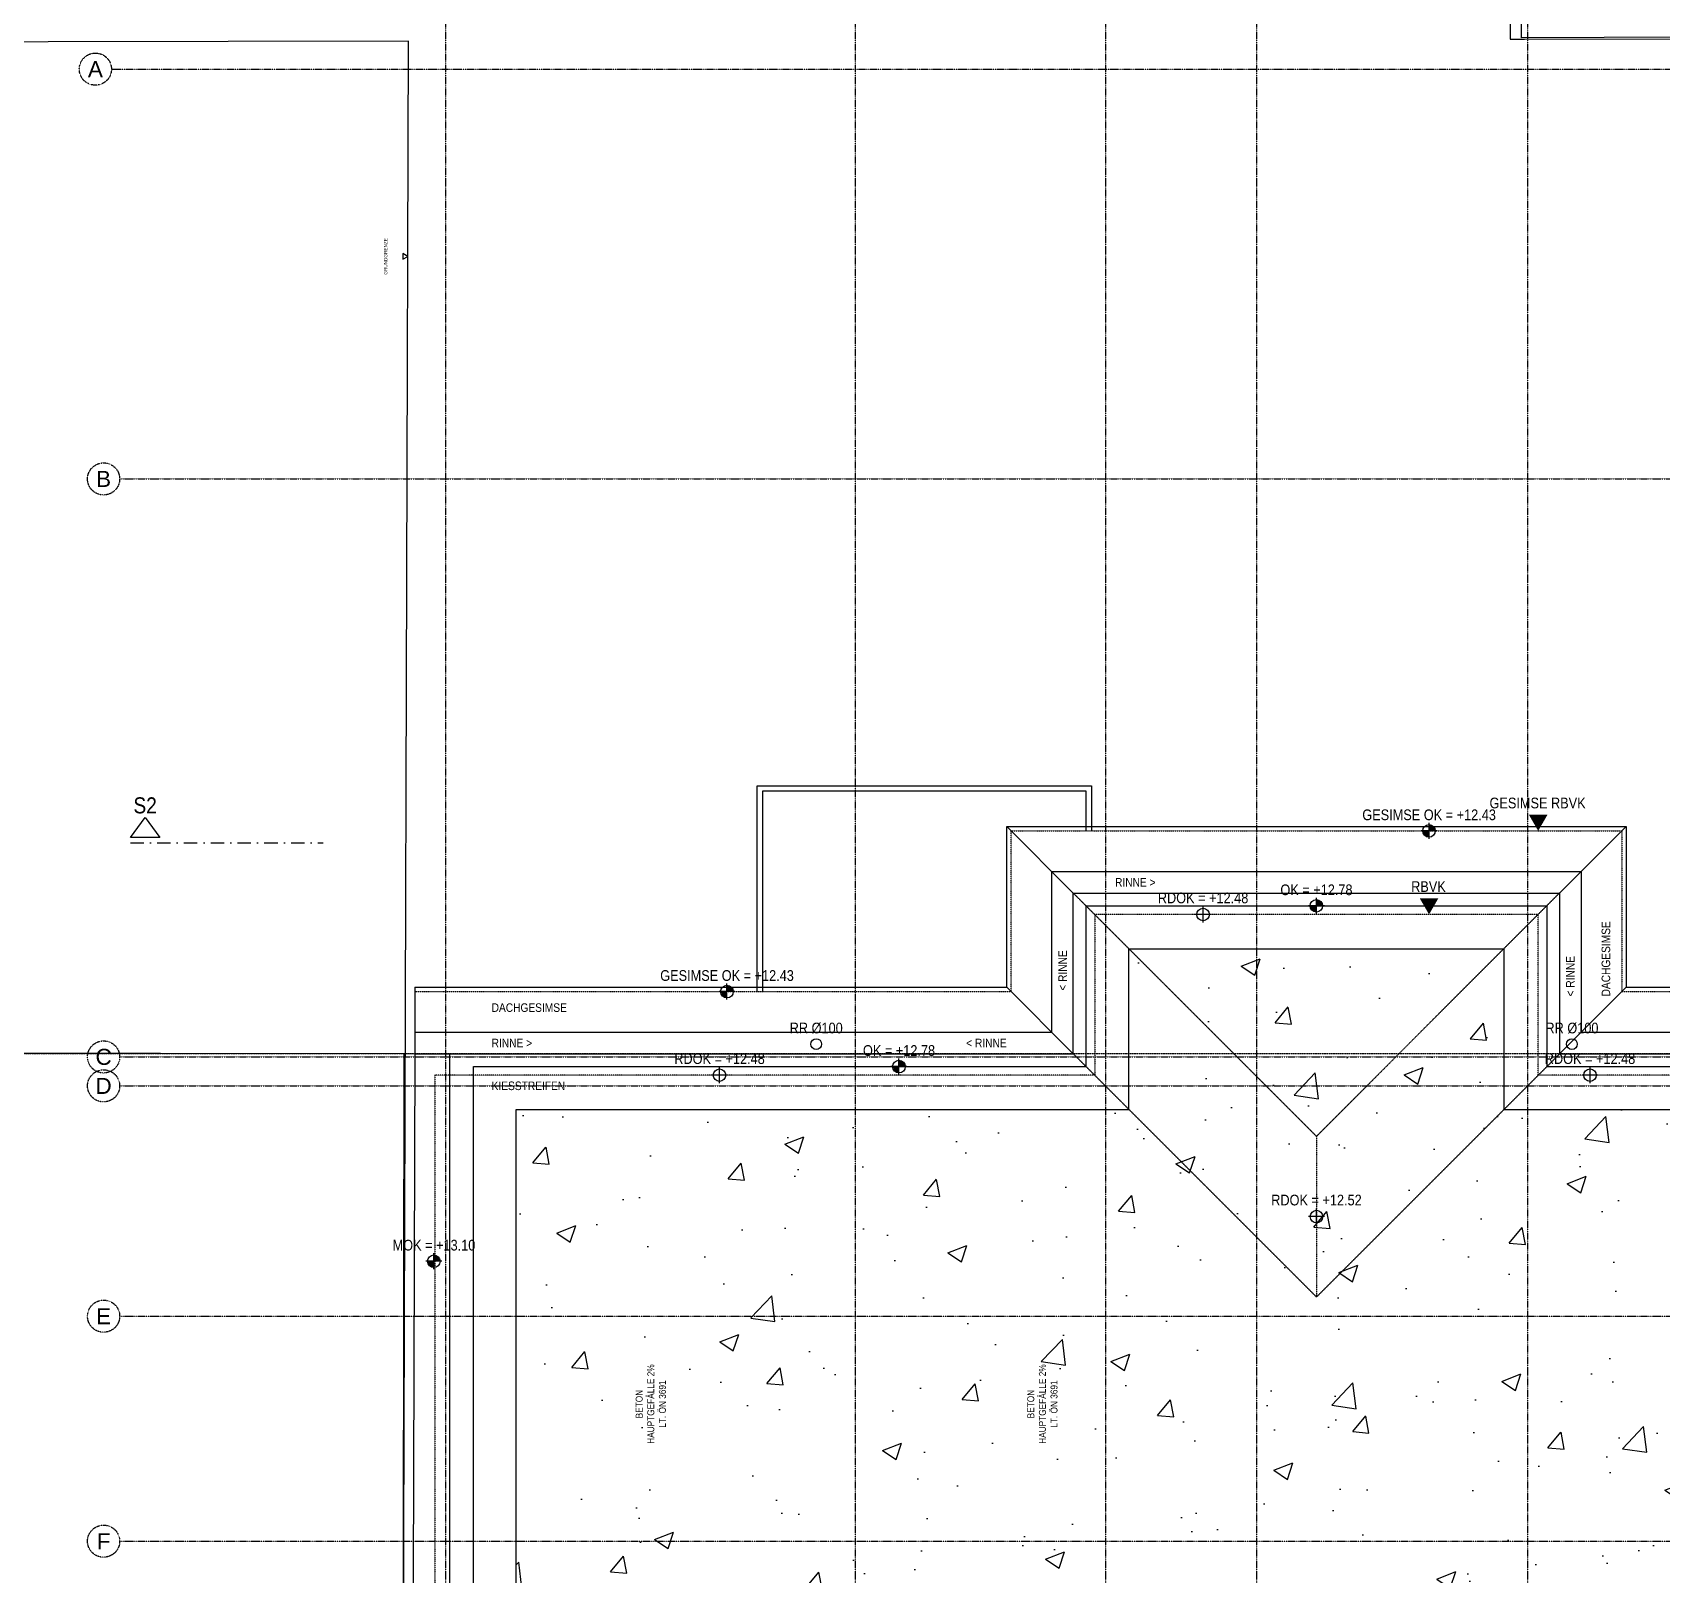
# Model space of a CAD drawing. Header units: millimetres. Extents: x -89828 to -25315, y -35442 to 69272.
# Drawn here: x -60870 to -45664, y 6519 to 20911 of the extents above; entities that cross this region are included whole.
import ezdxf
from ezdxf.enums import TextEntityAlignment as Align

# ---------------------------------------------------------------- set-up
doc = ezdxf.new("R2010")
doc.units = ezdxf.units.MM
for name, pattern in [('DASHDOT', [1, 0.5, -0.25, 0, -0.25]), ('HIDDEN2', [0.1875, 0.125, -0.0625]), ('STRICHLINIE', [0.75, 0.5, -0.25]), ('STRICHPUNKT', [1, 0.5, -0.25, 0, -0.25]), ('STRICHPUNKTX2', [2, 1, -0.5, 0, -0.5])]:
    doc.linetypes.add(name, pattern=pattern)
for name, color, linetype in [('00-TXT---------M0', 8, 'Continuous'), ('01-BFL-G00-L04-M0', 10, 'Continuous'), ('01-HID-G00-L04-ENTWÄSSERUNG', 8, 'HIDDEN2'), ('01-SCH-G00-L04-M0', 8, 'STRICHPUNKTX2'), ('01-SYM-G00-L04-M0', 8, 'Continuous'), ('01-TXT---------M0', 1, 'Continuous'), ('02-ANS-G00-L04-M0', 8, 'Continuous'), ('02-AXO-G00-L04-M0', 8, 'STRICHPUNKT'), ('02-DIM-G00-L04-ACHSEN', 8, 'Continuous'), ('02-FIL-G00-L04-GRÜN', 72, 'Continuous'), ('02-HID-G00-L04-M0', 8, 'HIDDEN2'), ('02-TWB-G00-L04-M0', 5, 'Continuous'), ('03-SYM-G00-L04-M0', 8, 'Continuous'), ('07-TXT---------M0', 8, 'Continuous'), ('09-FIL-G00-L04-BLAU', 161, 'Continuous'), ('09-VER-G00-L04-GEBÄUDE', 5, 'Continuous'), ('09-VER-G00-L04-GRUNDSTÜCKSGRENZE', 161, 'Continuous')]:
    doc.layers.add(name, color=color, linetype=linetype)
doc.styles.add('ARIAL', font='arial.ttf', dxfattribs={"width": 0.85})
doc.styles.get("Standard").update_dxf_attribs({"font": 'arial.ttf'})
doc.dimstyles.new('pp chromy&schneider', dxfattribs={"dimscale": 0.005, "dimtxt": 25, "dimasz": 10, "dimexe": 0, "dimexo": 0, "dimgap": 5, "dimtad": 1, "dimdec": 1, "dimlfac": 100, "dimrnd": 0.1, "dimzin": 9, "dimdsep": 46, "dimtxsty": 'ARIAL', "dimblk": 'c&s kote', "dimcen": 0, "dimse1": 1, "dimse2": 1, "dimclrd": 8, "dimclrt": 8, "dimadec": 0, "dimazin": 0, "dimtfac": 0.75, "dimtdec": 1, "dimtix": 1, "dimtmove": 2, "dimatfit": 0, "dimldrblk": 'NONE', "dimfxl": 1, "dimtolj": 1, "dimlwd": -1, "dimarcsym": 0})

# ---------------------------------------------------------------- blocks, each defined once
blk = doc.blocks.new('01-HK3')
blk.add_lwpolyline([(0, 0), (0.042, 0.073), (-0.042, 0.073)], close=True)
at = {"color": 0, "style": 'ARIAL', "width": 0.85}
blk.add_attdef('HEIGHT', text='', height=0.05, dxfattribs=at).set_placement((0, 0.35), align=Align.TOP_CENTER)
blk = doc.blocks.new('schnittführung')
at = {"color": 4, "linetype": 'DASHDOT', "ltscale": 0.25}
blk.add_line((0.237, -0.138), (0.237, 1.662), dxfattribs=at)
blk.add_line((0.237, -0.138), (0.237, 1.662), dxfattribs=at)
blk.add_line((0.237, -0.138), (0.237, 1.662), dxfattribs=at)
at = {"color": 4}
blk.add_lwpolyline([(0.187, 0.138), (0.187, -0.138), (0, 0)], close=True, dxfattribs=at)
at = {"layer": '07-TXT---------M0', "color": 9, "style": 'ARIAL', "text_generation_flag": 6, "width": 0.85}
blk.add_attdef('SCHNITT', text='', height=0.15, rotation=270, dxfattribs=at).set_placement((-0.037, 0), align=Align.CENTER)
blk = doc.blocks.new('01-HK1')
for p, q in [((-0.001, -0.074), (-0.001, 0.074)), ((0.074, 0), (-0.075, 0))]:
    blk.add_line(p, q)
blk.add_circle((-0.001, 0), 0.0586)
for points in [[(-0.001, 0.059), (0.041, 0.041), (-0.001, 0)], [(-0.001, 0), (0.058, 0), (0.041, 0.041)], [(-0.059, 0), (-0.042, -0.041), (-0.001, 0)], [(-0.042, -0.041), (-0.001, -0.059), (-0.001, 0)]]:
    blk.add_solid(points)
at = {"layer": '01-TXT---------M0', "color": 8, "style": 'ARIAL', "width": 0.85}
blk.add_attdef('HEIGHT', text='', height=0.1, dxfattribs=at).set_placement((0, 0.2), align=Align.TOP_CENTER)
blk = doc.blocks.new('c&s kote')
at = {"color": 8}
for p, q in [((0, -2), (0, 2)), ((0, 2), (0, -2)), ((-2, 0), (2, 0)), ((2, 0), (-2, 0))]:
    blk.add_line(p, q, dxfattribs=at)
blk.add_circle((0, 0), 0.5, dxfattribs=at)
blk = doc.blocks.new('*D357')
at = {"layer": '02-DIM-G00-L04-ACHSEN', "color": 8, "transparency": 16777216}
blk.add_arc((-28845, 20569), 378, 0.0076, 89.9924, dxfattribs=at)
at = {"layer": 'Defpoints', "color": 0, "transparency": 16777216}
for p in [(-28845, 23033), (-28517, 20759), (-60134, 20569), (-26445, 20569), (-28845, -11894)]:
    blk.add_point(p, dxfattribs=at)
at = {"layer": '02-DIM-G00-L04-ACHSEN', "color": 8, "transparency": 16777216, "xscale": 0.05, "yscale": 0.05, "zscale": 0.05}
for p, rotation in [((-28845, 20948), 179.9962131424511), ((-28466, 20569), 270.0037868588788)]:
    blk.add_blockref('c&s kote', p, dxfattribs=dict(at, rotation=rotation))
at = {"layer": '02-DIM-G00-L04-ACHSEN', "color": 8, "transparency": 16777216, "insert": (-28577, 20837), "char_height": 0.125, "attachment_point": 5, "rotation": 315, "style": 'ARIAL'}
blk.add_mtext('\\A1;90.00°', dxfattribs=at)
blk = doc.blocks.new('_None')
blk = doc.blocks.new('*D394')
at = {"layer": '02-DIM-G00-L04-ACHSEN', "color": 8, "transparency": 16777216}
blk.add_arc((-57015, -8824), 947, 179.3155, 269.997, dxfattribs=at)
at = {"layer": 'Defpoints', "color": 0, "transparency": 16777216}
for p in [(-57015, 23033), (-60057, -8787), (-26445, -9191), (-57838, -9291), (-57015, -11894)]:
    blk.add_point(p, dxfattribs=at)
at = {"layer": '02-DIM-G00-L04-ACHSEN', "color": 8, "transparency": 16777216, "xscale": 0.05, "yscale": 0.05, "zscale": 0.05}
for p, rotation in [((-57961, -8813), 89.31399696882043), ((-57015, -9770), 359.9984866771429)]:
    blk.add_blockref('c&s kote', p, dxfattribs=dict(at, rotation=rotation))
at = {"layer": '02-DIM-G00-L04-ACHSEN', "color": 8, "transparency": 16777216, "insert": (-57688, -9489), "char_height": 0.125, "attachment_point": 5, "rotation": 314.6562, "style": 'ARIAL'}
blk.add_mtext('\\A1;90.69°', dxfattribs=at)
blk = doc.blocks.new('*D395')
at = {"layer": '02-DIM-G00-L04-ACHSEN', "color": 8, "transparency": 16777216}
blk.add_arc((-28845, -9162), 916, 270.0031, 359.3094, dxfattribs=at)
at = {"layer": 'Defpoints', "color": 0, "transparency": 16777216}
for p in [(-28845, 23033), (-60057, -8787), (-26445, -9191), (-28390, -9957), (-28845, -11894)]:
    blk.add_point(p, dxfattribs=at)
at = {"layer": '02-DIM-G00-L04-ACHSEN', "color": 8, "transparency": 16777216, "xscale": 0.05, "yscale": 0.05, "zscale": 0.05}
for p, rotation in [((-27928, -9173), 89.31092035926187), ((-28845, -10078), 180.001563286988)]:
    blk.add_blockref('c&s kote', p, dxfattribs=dict(at, rotation=rotation))
at = {"layer": '02-DIM-G00-L04-ACHSEN', "color": 8, "transparency": 16777216, "insert": (-28201, -9814), "char_height": 0.125, "attachment_point": 5, "rotation": 44.6562, "style": 'ARIAL'}
blk.add_mtext('\\A1;89.31°', dxfattribs=at)
blk = doc.blocks.new('03-rar')
blk.add_circle((0, 0), 0.05)
at = {"layer": '01-TXT---------M0', "color": 8, "style": 'ARIAL', "width": 0.85}
blk.add_attdef('RR', text='', height=0.1, dxfattribs=at).set_placement((0, 0.1), align=Align.CENTER)
blk = doc.blocks.new('01-hk4')
blk.add_lwpolyline([(0, 0, 0, 0.270625, 0), (0, 0.234375, 0.270625, 0.270625, 0)], format="xyseb")
at = {"layer": '00-TXT---------M0', "color": 8, "style": 'ARIAL', "width": 0.85}
blk.add_attdef('HEIGHT', text='', height=0.1, dxfattribs=at).set_placement((0, 0.35), align=Align.CENTER)
blk = doc.blocks.new('01-HK2')
for p, q in [((0.098, 0), (-0.098, 0)), ((0, -0.098), (0, 0.098))]:
    blk.add_line(p, q)
blk.add_circle((0, 0), 0.0773)
at = {"layer": '01-TXT---------M0', "color": 8, "style": 'ARIAL', "width": 0.85}
blk.add_attdef('HEIGHT', text='', height=0.1, rotation=360, dxfattribs=at).set_placement((0, 0.132), align=Align.BOTTOM_CENTER)

msp = doc.modelspace()

# ---------------------------------------------------------------- hatches: boundary and pattern name
at = {"layer": '02-FIL-G00-L04-GRÜN', "true_color": 0x636466}
h = msp.add_hatch(dxfattribs=at)
h.set_pattern_fill('AR-CONC,_O', color=251, scale=10, angle=107.33899196)
h.set_pattern_definition([(50.2925, (-114957.2, -39290.6), (1822.637, -150.09), [190.5, -2095.5]), (355.2925, (-114957.2, -39290.6), (-362.176, 1908.743), [152.4, -1676.4]), (100.7435, (-114805.3, -39303), (1460.468, 1758.644), [161.9, -1780.9]), (46.4767, (-114959.8, -38782.6), (2712.9, -406.58), [285.75, -3143.25]), (96.928, (-114733.7, -38816.5), (2361.38, 2486.34), [242.85, -2671.35]), (351.4765, (-114959.8, -38782.6), (2361.39, 2486.34), [228.6, -2514.6]), (21.2925, (-114705.1, -38908.3), (1521.35, -1014.903), [190.5, -2095.5]), (326.2925, (-114705.1, -38908.3), (608.61, 1845.01), [152.4, -1676.4]), (71.7439, (-114578.3, -38992.9), (2129.956, 830.11), [161.9, -1780.9]), (37.79245, (-114957.16, -39290.6), (26.57, 845.697), [0, -1656.08, 0, -1701.8, 0, -1682.75]), (7.7925, (-114957.2, -39290.6), (663.0745, 1005.203), [0, -970.28, 0, -1617.98, 0, -641.35]), (327.79245, (-115523.6, -39293.5), (1356.1807, -50.366), [0, -635, 0, -1981.2, 0, -2628.9]), (317.7925, (-115777.6, -39294.8), (1479.975, 261.822), [0, -825.5, 0, -1315.72, 0, -1866.9])])
h.paths.add_polyline_path([(-47134.5273, 12359.4243), (-50634.5314, 12359.4243), (-50634.5314, 10859.4243), (-56354.5314, 10859.4243), (-56354.5314, -100.5798), (-52969.5314, -100.5798), (-52969.5314, -1600.5798), (-49664.5273, -1600.5798), (-49664.5273, -100.5798), (-44794.5294, -100.5798), (-44794.5294, 3679.4223), (-44794.5294, 10859.4243), (-47134.5273, 10859.4243)])
h.paths.add_polyline_path([(-52084.5294, 6169.4223), (-52084.5294, 5504.4223), (-53154.5294, 5504.4223), (-53154.5294, 6169.4223)], flags=16)
h.paths.add_polyline_path([(-52314.5308, 5786.3608, -1), (-52534.528, 5787.4837, -1)], flags=0)
h.paths.add_polyline_path([(-52344.5304, 5786.5139, -1), (-52504.5284, 5787.3306, -1)], flags=0)
h.paths.add_polyline_path([(-52774.53, 5786.667, -1), (-52874.5287, 5787.1775, -1)], flags=0)

# ---------------------------------------------------------------- linework, layer by layer
at = {"layer": '01-BFL-G00-L04-M0', "color": 251, "linetype": 'STRICHLINIE', "true_color": 0x636466}
msp.add_lwpolyline([(-42294.5294, 11379.3637), (-72434.0658, 11379.4223), (-72408.4686, 20732.4746), (-72381.8572, 25963.6229), (-42240.2186, 26038.4847), (-42294.5322, 20812.6636), (-42294.5294, 11379.3637)], close=True, dxfattribs=at)
at = {"layer": '01-HID-G00-L04-ENTWÄSSERUNG', "color": 251, "true_color": 0x636466}
for points in [[(-51154.5294, 12879.4223), (-48884.5294, 10609.4223)], [(-46614.5294, 12879.4223), (-48884.5294, 10609.4223)], [(-51154.5294, 11379.4223), (-48884.5294, 9109.4223)], [(-46614.5294, 11379.4223), (-48884.5294, 9109.4223)], [(-48884.5294, 10609.4223), (-48884.5294, 9109.4223)]]:
    msp.add_lwpolyline(points, dxfattribs=at)
for points in [[(-54896.0086, 7909.3685, 0, 0, 0), (-54896.0086, 8159.3685, 50, 0, 0), (-54896.0086, 8309.3685, 0, 0, 0)], [(-51240.1696, 7909.3685, 0, 0, 0), (-51240.1696, 8159.3685, 50, 0, 0), (-51240.1696, 8309.3685, 0, 0, 0)]]:
    msp.add_lwpolyline(points, format="xyseb", dxfattribs=at)
at = {"layer": '02-ANS-G00-L04-M0', "color": 251, "true_color": 0x636466}
for p, q in [((-51154.5294, 11379.4223), (-51154.5294, 12879.4223)), ((-51154.5294, 12879.4223), (-46614.5294, 12879.4223)), ((-46614.5294, 12879.4223), (-46614.5294, 11379.4223)), ((-57301.4023, 11379.4223), (-51154.5294, 11379.4223)), ((-46614.5294, 11379.4223), (-44794.5294, 11379.4223))]:
    msp.add_line(p, q, dxfattribs=at)
for points in [[(-54104.5294, 11959.4223), (-54104.5294, 13879.4223), (-50984.5294, 13879.4223), (-50984.5294, 13459.4223)], [(-51034.5294, 13459.4223), (-51034.5294, 13829.4223), (-54054.5294, 13829.4223), (-54054.5294, 11959.4223)], [(-57301.4023, 11999.4223), (-51774.5294, 11999.4223), (-51774.5294, 13499.4223), (-45994.5294, 13499.4223), (-45994.5294, 11999.4223), (-44844.5294, 11999.4223)], [(-51774.5294, 13499.4223), (-51154.5294, 12879.4223)], [(-46614.5294, 12879.4223), (-45994.5294, 13499.4223)], [(-57301.4023, 11579.4223), (-51354.5294, 11579.4223), (-51354.5294, 13079.4223), (-46414.5294, 13079.4223), (-46414.5294, 11579.4223), (-44844.5294, 11579.4223)], [(-56754.5314, 4314.4223), (-56754.5314, 11259.4243), (-51034.5314, 11259.4243), (-51034.5314, 12759.4243), (-46734.5273, 12759.4243), (-46734.5273, 11259.4243), (-44844.5294, 11259.4243)], [(-44794.5294, -100.5798), (-49664.5273, -100.5798), (-49664.5273, -1600.5798), (-52969.5314, -1600.5798), (-52969.5314, -100.5798), (-56354.5314, -100.5798), (-56354.5314, 10859.4243), (-50634.5314, 10859.4243), (-50634.5314, 12359.4243), (-47134.5273, 12359.4243), (-47134.5273, 10859.4243), (-44794.5294, 10859.4243)], [(-57301.4024, 11999.4223), (-57301.4011, 11379.7951)], [(-51774.5294, 11999.4223), (-51154.5294, 11379.4223)], [(-45994.5294, 11999.4223), (-46614.5294, 11379.4223)], [(-56974.5294, 4314.4223), (-56974.5294, 11379.4223)]]:
    msp.add_lwpolyline(points, dxfattribs=at)
at = {"layer": '02-AXO-G00-L04-M0', "color": 251, "true_color": 0x636466}
for points in [[(-57014.5294, 23033.1204), (-57014.5294, -11894.3214)], [(-53189.5294, 23033.1204), (-53189.5294, -11894.3214)], [(-50854.5296, 23033.1204), (-50854.5296, -11894.3214)], [(-49444.5294, 23033.1204), (-49444.5294, -11894.3214)], [(-46914.5294, 23033.1204), (-46914.5294, -11894.3214)], [(-60133.7932, 20569.421), (-26444.5294, 20569.421)], [(-60057.1609, 16744.4223), (-26444.5294, 16744.4223)], [(-60057.1609, 11349.4223), (-26444.5294, 11349.4223)], [(-60057.1609, 11079.4223), (-26444.5294, 11079.4223)], [(-60057.1609, 8929.4223), (-26444.5294, 8929.4223)], [(-60057.1609, 6829.4223), (-26444.5294, 6829.4223)]]:
    msp.add_lwpolyline(points, dxfattribs=at)
for centre in [(-60283.7932, 20569.421), (-60207.1609, 16744.4223), (-60207.1609, 11349.4223), (-60207.1609, 11079.4223), (-60207.1609, 8929.4223), (-60207.1609, 6829.4223)]:
    msp.add_circle(centre, 150, dxfattribs=at)
at = {"layer": '02-HID-G00-L04-M0', "color": 251, "true_color": 0x636466}
for points in [[(-57301.4023, 11959.4223), (-51734.5294, 11959.4223), (-51734.5294, 13459.4223), (-46034.5294, 13459.4223), (-46034.5294, 11959.4223), (-44844.5294, 11959.4223)], [(-42094.5294, 11179.4223), (-46814.5294, 11179.4223), (-46814.5294, 12679.4223), (-50954.5294, 12679.4223), (-50954.5294, 11179.4223), (-57114.5294, 11179.4223), (-57114.5294, -420.5777), (-53289.5294, -420.5777), (-53289.5294, -1920.5777), (-49344.5294, -1920.5777), (-49344.5294, -420.5777), (-42094.5294, -420.5777)]]:
    msp.add_lwpolyline(points, dxfattribs=at)
at = {"layer": '02-TWB-G00-L04-M0', "color": 251, "true_color": 0x636466}
for points in [[(-42346.5394, 20879.6758), (-46970.9437, 20862.5756), (-46951.0214, 23677.1338), (-46935.7148, 25840.1561), (-46931.3861, 29147.1259), (-46924.3173, 32999.3853), (-46947.8048, 38857.1174), (-42552.001, 38939.0778), (-42557.5936, 39239.0256), (-42161.4982, 39233.5489)], [(-84562.2505, -35442.0401), (-84476.4859, 2039.7853), (-84392.784, 20740.1666), (-73543.2676, 20813.4058), (-73696.2939, 7510.3264), (-68844.6387, 7481.3065), (-68768.6076, 11397.4427), (-57405.3779, 11380.2835), (-57405.3779, 11380.2835), (-57420.3228, -336.4084), (-68853.3859, -297.91), (-68809.9974, 3820.6372), (-73709.4559, 3834.9997), (-73746.7146, -11666.9716)]]:
    msp.add_lwpolyline(points, dxfattribs=at)
at = {"layer": '09-VER-G00-L04-GEBÄUDE', "color": 251, "ltscale": 1, "true_color": 0x636466}
msp.add_lwpolyline([(-57405.3779, 11380.2835), (-57301.4011, 11379.7951), (-57338.5711, -336.3525), (-57420.322, -336.4084)], dxfattribs=at)
at = {"layer": '09-VER-G00-L04-GRUNDSTÜCKSGRENZE', "color": 251, "true_color": 0x636466}
msp.add_lwpolyline([(-29794.5334, -9443.9018), (-40957.6036, -9316.6054), (-57452.7981, -9113.1801), (-57360.3311, 20830.8382), (-84278.385, 20779.7671), (-84408.3801, 20780.4306), (-84325.8559, 36948.1189), (-84316.0948, 38860.4555), (-69322.3224, 38976.651), (-46959.5657, 39032.1927), (-47077.253, 20849.6952), (-46943.0344, 20850.6028), (-29794.5355, 20883.1383)], close=True, dxfattribs=at)

# ---------------------------------------------------------------- block references
at = {"layer": '01-SCH-G00-L04-M0', "color": 251, "true_color": 0x636466, "xscale": 999.9999999999995, "yscale": 999.9999999999995, "zscale": 999.9999999999995, "rotation": 269.9999999999985}
msp.add_blockref('schnittführung', (-59819.3612, 13585.6088), dxfattribs=at).add_auto_attribs({'SCHNITT': 'S2'})
at = {"layer": '01-SYM-G00-L04-M0', "color": 251, "true_color": 0x636466}
ref = msp.add_blockref('01-hk4', (-46814.5294, 13459.4223), dxfattribs=dict(at, xscale=-640.0000004214294, yscale=640.0000004301467, zscale=640.0000004327273, rotation=359.9999921248433))
ref.add_attrib('HEIGHT', 'GESIMSE RBVK', dxfattribs={"layer": '00-TXT---------M0', "color": 8, "extrusion": (0, 0, -1), "height": 100, "rotation": 0.00000787, "style": 'ARIAL', "text_generation_flag": 2, "width": 0.85}).set_placement((46820.21, 13669.6713), align=Align.CENTER)
at = {"layer": '01-SYM-G00-L04-M0', "color": 251, "true_color": 0x636466, "xscale": 999.9999999999995, "yscale": 999.9999999999995, "zscale": 999.9999999999995, "rotation": 1.50062501e-08}
for p, values in [((-47832.8595, 13459.4223), {'HEIGHT': 'GESIMSE OK = +12.43'}), ((-48884.5294, 12759.4243), {'HEIGHT': 'OK = +12.78'}), ((-54387.0294, 11959.4223), {'HEIGHT': 'GESIMSE OK = +12.43'}), ((-52781.3796, 11259.4243), {'HEIGHT': 'OK = +12.78'}), ((-57122.9669, 9442.6668), {'HEIGHT': 'MOK = +13.10'})]:
    msp.add_blockref('01-HK1', p, dxfattribs=at).add_auto_attribs(values)
at = {"layer": '01-SYM-G00-L04-M0', "color": 251, "true_color": 0x636466}
ref = msp.add_blockref('01-hk4', (-47833.37, 12679.4223), dxfattribs=dict(at, xscale=-640.0000004214294, yscale=640.0000004301467, zscale=640.0000004327273, rotation=359.9999921248433))
ref.add_attrib('HEIGHT', 'RBVK', dxfattribs={"layer": '00-TXT---------M0', "color": 8, "extrusion": (0, 0, -1), "height": 100, "rotation": 0.00000787, "style": 'ARIAL', "text_generation_flag": 2, "width": 0.85}).set_placement((47839.0506, 12889.6713), align=Align.CENTER)
ref = msp.add_blockref('01-HK2', (-49943.0197, 12679.4223), dxfattribs=dict(at, xscale=757.5757580343633, yscale=757.5757580735275, zscale=757.5757580681659, rotation=1.76075916e-08))
ref.add_attrib('HEIGHT', 'RDOK = +12.48', dxfattribs={"layer": '01-TXT---------M0', "color": 8, "height": 100, "rotation": 0.00000001, "style": 'ARIAL', "width": 0.85}).set_placement((-49943.0197, 12753.641), align=Align.BOTTOM_CENTER)
ref = msp.add_blockref('01-HK2', (-54457.1609, 11179.4223), dxfattribs=dict(at, xscale=757.5757580343633, yscale=757.5757580735275, zscale=757.5757580681659, rotation=1.76075916e-08))
ref.add_attrib('HEIGHT', 'RDOK = +12.48', dxfattribs={"layer": '01-TXT---------M0', "color": 8, "height": 100, "rotation": 0.00000001, "style": 'ARIAL', "width": 0.85}).set_placement((-54457.1609, 11253.641), align=Align.BOTTOM_CENTER)
ref = msp.add_blockref('01-HK2', (-46330.6806, 11179.4223), dxfattribs=dict(at, xscale=757.5757580343633, yscale=757.5757580735275, zscale=757.5757580681659, rotation=1.76075916e-08))
ref.add_attrib('HEIGHT', 'RDOK = +12.48', dxfattribs={"layer": '01-TXT---------M0', "color": 8, "height": 100, "rotation": 0.00000001, "style": 'ARIAL', "width": 0.85}).set_placement((-46330.6806, 11253.641), align=Align.BOTTOM_CENTER)
ref = msp.add_blockref('01-HK2', (-48884.5294, 9859.4223), dxfattribs=dict(at, xscale=757.5757580343633, yscale=757.5757580735275, zscale=757.5757580681659, rotation=1.76075916e-08))
ref.add_attrib('HEIGHT', 'RDOK = +12.52', dxfattribs={"layer": '01-TXT---------M0', "color": 8, "height": 100, "rotation": 0.00000001, "style": 'ARIAL', "width": 0.85}).set_placement((-48884.5294, 9933.641), align=Align.BOTTOM_CENTER)
at = {"layer": '03-SYM-G00-L04-M0', "color": 251, "true_color": 0x636466, "xscale": 999.9999999999995, "yscale": 999.9999999999995, "zscale": 999.9999999999995, "rotation": 359.9999999999984}
for p in [(-53554.5294, 11469.4223), (-46499.5294, 11469.4223)]:
    msp.add_blockref('03-rar', p, dxfattribs=at).add_auto_attribs({'RR': 'RR %%c100'})
at = {"layer": '09-FIL-G00-L04-BLAU', "color": 251, "true_color": 0x636466, "xscale": 640.0000009161884, "yscale": 640.0000008580926, "zscale": 640.0000009004616, "rotation": 90.00000002084258}
msp.add_blockref('01-HK3', (-57366.537, 18821.1712), dxfattribs=at).add_auto_attribs({'HEIGHT': 'GRUNDGRENZE'})

# ---------------------------------------------------------------- texts
at = {"layer": '01-HID-G00-L04-ENTWÄSSERUNG', "color": 251, "true_color": 0x636466, "char_height": 65, "width": 764.6, "attachment_point": 8, "rotation": 90, "style": 'ARIAL'}
for insert in [(-54957.1609, 8109.4223), (-51301.3219, 8109.4223)]:
    msp.add_mtext('BETON\\PHAUPTGEFÄLLE 2%\\PLT. ÖN 3691', dxfattribs=dict(at, insert=insert))
at = {"layer": '01-SYM-G00-L04-M0', "color": 251, "true_color": 0x636466, "char_height": 80, "attachment_point": 4, "style": 'ARIAL'}
for s, insert, width in [('RINNE >', (-50764.5294, 12979.4223), 833.2), ('DACHGESIMSE', (-56584.5294, 11809.4223), 2026.626037), ('RINNE >', (-56584.5294, 11479.4223), 833.2), ('< RINNE', (-52154.1789, 11479.4223), 833.2), ('KIESSTREIFEN', (-56584.5294, 11079.4223), 833.2)]:
    msp.add_mtext(s, dxfattribs=dict(at, insert=insert, width=width))
for s, insert, width, rotation in [('DACHGESIMSE', (-46182.0294, 11914.0943), 2026.626037, 90), ('< RINNE', (-51254.5294, 11968.1797), 833.2, 89.99999999), ('< RINNE', (-46514.5294, 11914.0943), 833.2, 90)]:
    msp.add_mtext(s, dxfattribs=dict(at, insert=insert, width=width, rotation=rotation))
at = {"layer": '02-AXO-G00-L04-M0', "color": 251, "true_color": 0x636466, "char_height": 150, "width": 303.3, "attachment_point": 5}
for s, insert in [('{\\fArial|b0|i0|c0|p34;A}', (-60283.7932, 20569.421)), ('{\\fArial|b0|i0|c0|p34;D}', (-60207.1609, 11079.4223)), ('{\\fArial|b0|i0|c0|p34;E}', (-60207.1609, 8929.4223)), ('{\\fArial|b0|i0|c0|p34;F}', (-60207.1609, 6829.4223))]:
    msp.add_mtext(s, dxfattribs=dict(at, insert=insert))
at = {"layer": '02-AXO-G00-L04-M0', "color": 251, "true_color": 0x636466, "char_height": 150, "width": 303.3, "attachment_point": 5, "rotation": 0.0000037}
for s, insert in [('{\\fArial|b0|i0|c0|p34;B}', (-60207.1609, 16744.4223)), ('{\\fArial|b0|i0|c0|p34;C}', (-60207.1609, 11349.4223))]:
    msp.add_mtext(s, dxfattribs=dict(at, insert=insert))

# ---------------------------------------------------------------- dimensions: what is measured, and where the dimension line sits
at = {"layer": '02-DIM-G00-L04-ACHSEN', "color": 251, "true_color": 0x636466}
for base, line1, line2, picture, middle in [((-28516.9517, 20758.5481), ((-60133.7932, 20569.421), (-26444.5294, 20569.421)), ((-28844.5294, 23033.1204), (-28844.5294, -11894.3214)), '*D357', (-28577.0005, 20836.9499)), ((-57838.0019, -9290.6073), ((-57014.5294, 23033.1204), (-57014.5294, -11894.3214)), ((-60057.1609, -8787.4067), (-26444.5294, -9190.7583)), '*D394', (-57687.7624, -9489.121)), ((-28389.5714, -9957.2984), ((-28844.5294, 23033.1204), (-28844.5294, -11894.3214)), ((-60057.1609, -8787.4067), (-26444.5294, -9190.7583)), '*D395', (-28200.5893, -9813.6721))]:
    dim = msp.add_angular_dim_2l(base=base, line1=line1, line2=line2, dimstyle='pp chromy&schneider', override={"dimzin": 8, "dimadec": 2}, dxfattribs=at)
    dim.commit()
    dim.dimension.update_dxf_attribs({"geometry": picture, "text_midpoint": middle})

doc.saveas('drawing.dxf')
